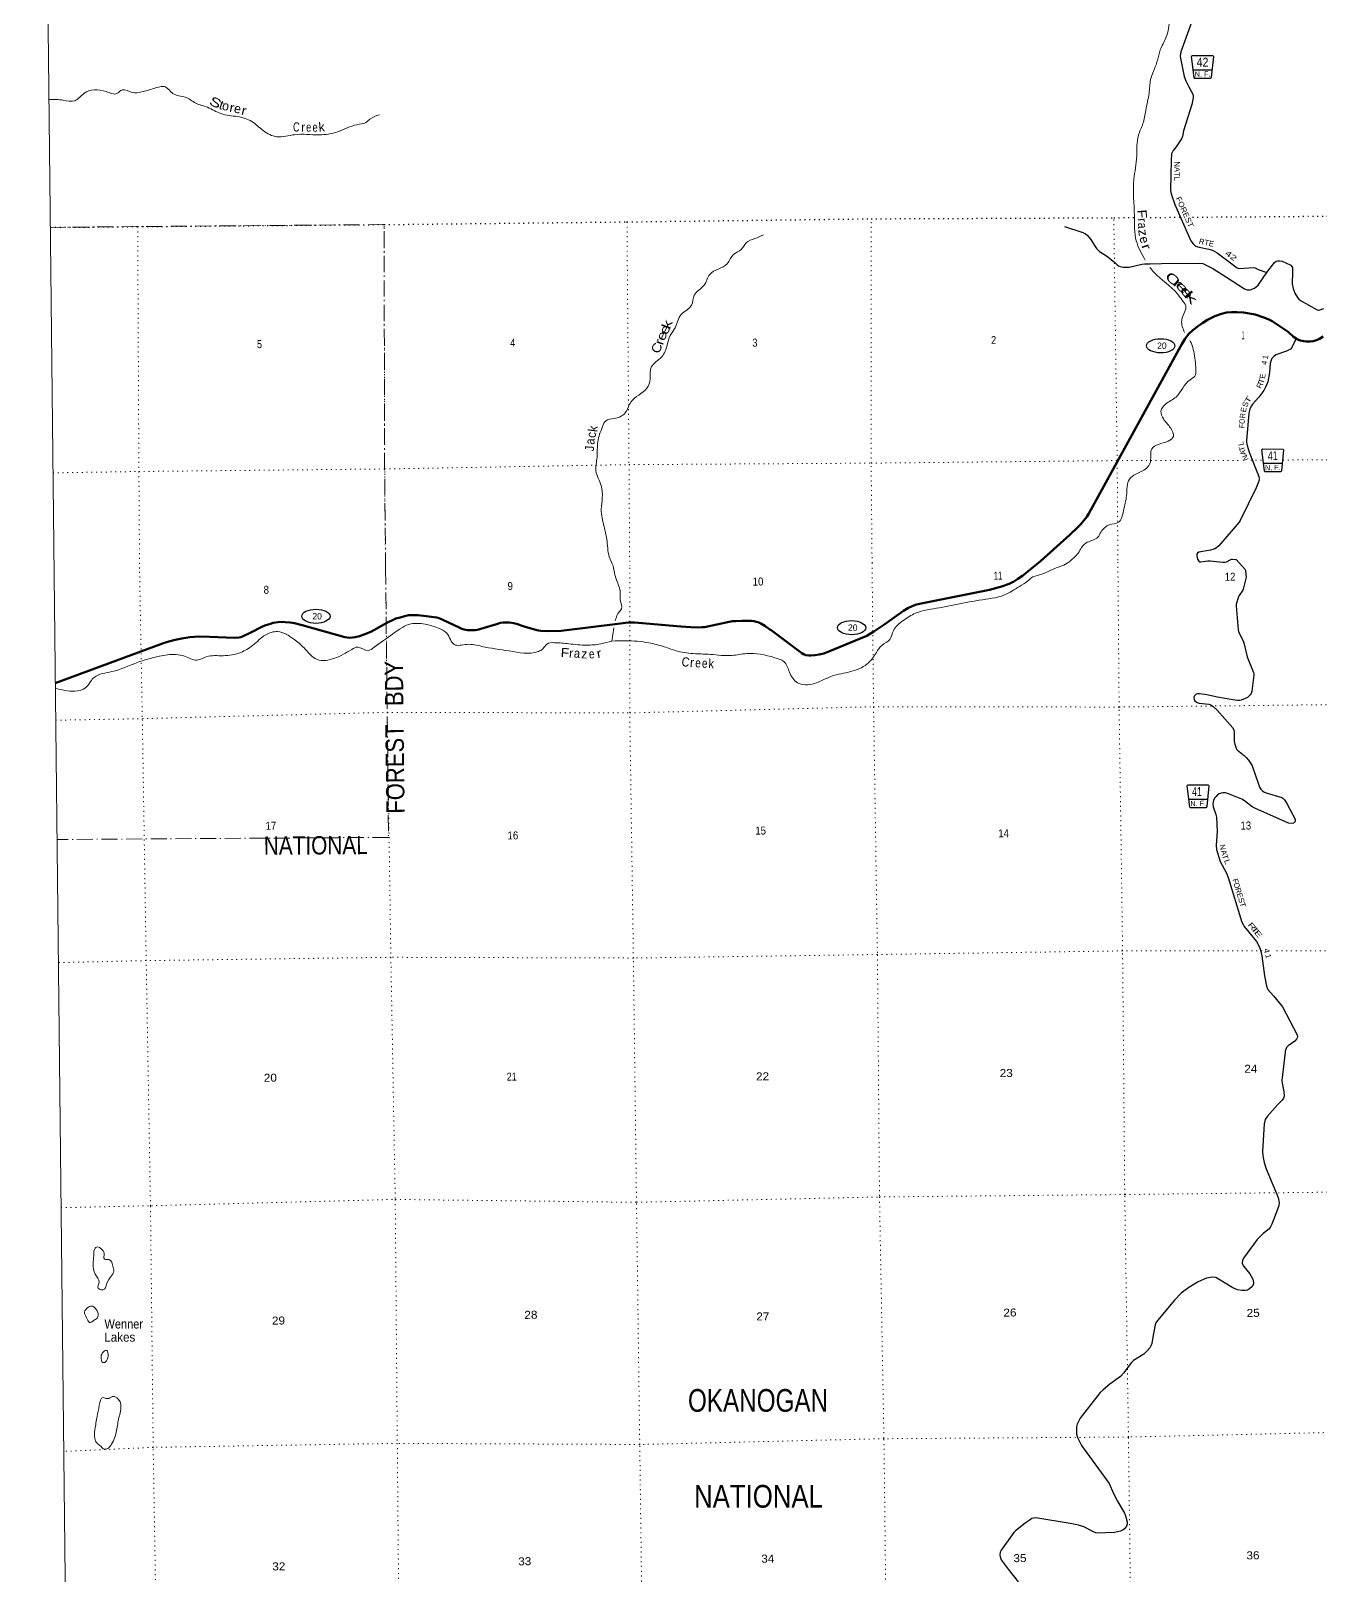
# Model space of a CAD drawing. Header units: feet. Extents: x 244583 to 493183, y 184934 to 372822.
# Drawn here: x 244583 to 272783, y 300871 to 334633 of the extents above; entities that cross this region are included whole.
import ezdxf
from ezdxf.enums import TextEntityAlignment as Align

# ---------------------------------------------------------------- set-up
doc = ezdxf.new("R2010")
doc.units = ezdxf.units.FT
doc.header["$LTSCALE"] = 70
doc.linetypes.add('DOT_DASHED', pattern=[7.7, 5, -1.2, 0.3, -1.2])
doc.linetypes.add('DOTTED', pattern=[1.5, 0.3, -1.2])
for name, color, linetype, lineweight in [('17', 7, 'Continuous', 25), ('23', 7, 'Continuous', 70), ('29', 7, 'Continuous', 25), ('30', 7, 'Continuous', 25), ('39', 7, 'Continuous', 13), ('4', 7, 'Continuous', 13), ('44', 7, 'DOT_DASHED', 13), ('6', 7, 'DOTTED', 25), ('7', 7, 'DOTTED', 13)]:
    doc.layers.add(name, color=color, linetype=linetype, lineweight=lineweight)
doc.layers.add('41', color=7, linetype='Continuous')

msp = doc.modelspace()

# ---------------------------------------------------------------- linework, layer by layer
at = {"layer": '17'}
for centre in [(269295.37, 327747.69), (250818.86, 321834.02), (262534.05, 321584.95)]:
    msp.add_ellipse(centre, major_axis=(309.24, -1), ratio=0.500121, dxfattribs=at)
at = {"layer": '23'}
for points in [[(272261.86, 327905.94), (272202.82, 327946.55), (272080.25, 328051.94), (271799.33, 328244.62), (271735.89, 328283.62), (271648.88, 328331.23), (271555.11, 328369.37), (271362.36, 328430.06), (271105.29, 328475.06), (270961.58, 328484.85), (270846.71, 328481.67), (270732.83, 328474.55), (270625.67, 328445.68), (270477.28, 328392.06), (270322.71, 328315.76), (270215.55, 328249.77), (270120.75, 328187.91), (269997.09, 328093.05), (269906.41, 328002.31), (269823.98, 327895.08), (269755.36, 327786.23), (269692.3, 327668.23), (267724.56, 324082.64), (267676.55, 324010.03), (267615.53, 323929.68), (267546.72, 323847.12), (267486.19, 323784.52), (267306.68, 323616.47), (266666.25, 323042.67)], [(272846.25, 327953.86), (272770.86, 327903.72), (272704.05, 327869.31), (272634.26, 327849.36), (272561.85, 327838.38), (272483.54, 327840.44), (272429.95, 327846.62), (272355.76, 327863.12), (272312.48, 327879.62), (272267.15, 327902.3), (272261.86, 327905.94)], [(260181.63, 321735.49), (260343.19, 321731.96), (260398.9, 321728.79), (260451.34, 321715.67), (260503.79, 321696.93), (260549.51, 321676.84), (260640.53, 321623.83), (260747.3, 321548.86), (260774.61, 321528.92), (261444.24, 321026.53), (261486.26, 321004.39), (261536.83, 320987.52), (261600.52, 320980.02), (261646.48, 320977.44), (261733.51, 320981.9), (261824.03, 320996.87), (261924.57, 321023.13), (262033.6, 321060.97), (262871.28, 321406.25), (263024.13, 321498.23), (263265.35, 321661.55), (263673.31, 321953.31), (263764, 322010.89), (263872.5, 322059.76), (263955.06, 322089.61), (264090.14, 322123.91), (265548.07, 322412.94), (265842.32, 322495.81), (265915.31, 322521.64), (265982.74, 322546), (266040.81, 322570.37), (266096.04, 322600.63), (266170.99, 322650.02), (266270.91, 322721.05), (266666.25, 323042.67)], [(245116.03, 320368.99), (247464.36, 321239.58), (247604.35, 321285.46), (247738.44, 321318.27), (247881.58, 321349.19), (248059.52, 321377.3), (248160.67, 321386.68), (248260.92, 321390.63), (248487.11, 321384.13), (249040.5, 321361.75), (249131.89, 321368.87), (249174.98, 321378.24), (249213.95, 321391.25), (249397.09, 321481.43), (249632.55, 321600.26), (249701.33, 321629.4), (249774.38, 321657.51), (249824.02, 321671.57), (249885.83, 321688.44), (249995.41, 321706.24), (250059.1, 321709.99), (250144.69, 321708.9), (250249.22, 321701.56), (250301.67, 321694.06), (250352.84, 321682.08), (250514.66, 321638.77), (251447.2, 321378.63), (251498.62, 321371.7), (251556.69, 321366.07), (251614.75, 321369.82), (251675.36, 321378.21), (251770.23, 321399.81), (251888.23, 321441.04), (252015.61, 321495.4), (252084.24, 321530.58), (252365.87, 321690.14), (252507.31, 321758.74), (252567.25, 321783.1), (252657.85, 321809.36), (252784.54, 321844.95), (252851.97, 321858.07), (252932.11, 321861.79), (253046.79, 321856.21), (253233.12, 321837.64), (253460.75, 321805.6), (253512.06, 321793.13), (253597.49, 321758.75), (253949.55, 321586.09), (254008.65, 321559.14), (254059.22, 321544.14), (254132.27, 321531.02), (254197.83, 321527.28), (254302.73, 321532.9), (254379.53, 321547.89), (254428.25, 321561.17), (254764.77, 321664.54), (254856.25, 321687.54), (254914.32, 321698.78), (254970.48, 321700.33), (255051.06, 321698.78), (255138.17, 321685.34), (255204.66, 321668.79), (255372.89, 321610.22), (255647.66, 321531.04), (255688.87, 321521.67), (255739.44, 321514.17), (255882.36, 321510.76), (256179.12, 321518.9), (257480.41, 321679.55), (257645.86, 321696.87), (257720.29, 321700.68), (257785.85, 321700.68), (257876.07, 321692.43), (258801.39, 321608.01), (259019.54, 321595.4), (259180.41, 321589.15), (259257.21, 321592.9), (259318.35, 321599.51), (259858.72, 321714.42), (259932.48, 321725.04), (259994.3, 321730.67), (260133.17, 321736.55), (260181.63, 321735.49)]]:
    msp.add_lwpolyline(points, dxfattribs=at)
at = {"layer": '29'}
msp.add_line((268433.81, 302348.96), (268506.88, 302224.91), dxfattribs=at)
for points in [[(270153.33, 335323.76), (269732.79, 334176.4), (269723.06, 334076.67), (269733.81, 334003.06), (269811.31, 333635.12), (269845.06, 333538.14), (269907.9, 333412.71), (269995.62, 333251.6), (270004.63, 333214.6), (270004.63, 333172.55), (269973.31, 333025.27), (269795.41, 332450.38), (269773.5, 332325.19), (269754.1, 332269.94), (269633.86, 332095.61), (269571.78, 332014), (269544.98, 331976.49), (269533.96, 331942.52), (269523.53, 331816.71), (269512.95, 331141.42), (269524.55, 331066.84), (269603.34, 330838.99), (269956.95, 330039.41), (270004.65, 329974.46), (270025.66, 329953.44), (270059.28, 329928.21), (270135.24, 329900.71), (270346.11, 329863.6), (270429.1, 329839.9), (270531.49, 329781.52), (270967.76, 329455.7), (271013.25, 329438.29), (271113.51, 329443.19), (271325.49, 329458.52), (271362.05, 329450.91), (271427.32, 329414.68), (271615.88, 329350.74)], [(267192.29, 330353.85), (267590.74, 330224.64), (267649.17, 330192.11), (267684.88, 330163.72), (267765.2, 330073.74), (267844.31, 329942.66), (267895.01, 329873.55), (267957.84, 329808.4), (268113.16, 329711.46), (268285.32, 329576.64), (268344.68, 329520.31), (268376.21, 329495.08), (268410.3, 329480.96), (268474.95, 329469.85), (268542.19, 329465.64), (268608.59, 329469.75), (268884.71, 329532.93), (268941.43, 329537.13), (269064.19, 329539.51), (269316.75, 329545.78), (270145.47, 329555.01), (270214.27, 329543.85), (270275.75, 329517.17), (270434.49, 329434.41), (270736.88, 329250.4), (271131.57, 328990.07), (271183.49, 328970.48), (271217.12, 328968.38), (271255.17, 328972.98), (271347.39, 329008.33), (271429.22, 329076.07), (271615.88, 329350.74)], [(271615.88, 329350.74), (271788.46, 329568.78), (271822.28, 329599.17), (271855.9, 329607.58), (271897.93, 329607.58), (271949.68, 329596.97), (272139.17, 329510.96), (272175.29, 329460.4), (272182.27, 329358.82), (272172.58, 329104.59), (272192.1, 328997.82), (272232.79, 328898.45), (272288.76, 328800.17), (272313.98, 328768.63), (272356, 328734.99), (272720.27, 328533.58), (272751.04, 328528.93), (272776.25, 328533.14), (272865.25, 328565.4)], [(272261.86, 327905.94), (272166.65, 327713.51), (272135.96, 327672.82), (272050.84, 327632.02), (271813.77, 327549.54), (271768.68, 327514.7), (271730.24, 327467.69), (271708.89, 327433.5), (271693.74, 327363.12), (271672.99, 327163.04), (271639.5, 326960.42), (271627.74, 326920.68), (271591.66, 326844.54), (271555.14, 326773.24), (271439.9, 326623.06), (271305.39, 326471.55), (271279.45, 326435.64), (271247.65, 326367.25), (271223.76, 326268.96), (271175.48, 325679.14), (271175.1, 325631.54), (271187.86, 325568.09), (271232.54, 325422.53), (271444.06, 324887.53), (271452.64, 324843.73), (271444.1, 324788.17), (271383.68, 324642.11), (271034.1, 323927.05), (271010.74, 323893.05), (270567.09, 323372.04), (270519.48, 323334.09), (270483.17, 323311.65), (270438.33, 323291.35), (270382.76, 323278.77), (270126.8, 323236.14), (270103.08, 323216.57), (270085.99, 323192), (270083.76, 323154.44), (270103.13, 323084.09)], [(270103.13, 323084.09), (270128.09, 323042.14), (270151.21, 323025.32), (270171.81, 323023.16), (270324.55, 323047.7), (270376.07, 323048.45), (270579.9, 323024.17), (270651.38, 323016.91), (270679.74, 323016.38), (270701.81, 323019.01), (270733.34, 323027.42), (270826.6, 323078.85), (270843.66, 323083.68), (270866.78, 323082.63), (270932.98, 323077.37), (270945.59, 323073.16), (270954.31, 323066.08), (271143.13, 322859.72), (271151.54, 322844.47), (271154.23, 322826.65), (271162.05, 322693.06), (271159.79, 322659.66), (271103.2, 322425.46), (271093.58, 322403.01), (271013.89, 322287.72), (271006.53, 322274.05), (270999.35, 322260.03), (270948.73, 322097.93), (270945.58, 322081.1), (270945.39, 322060.32), (270990.76, 321538.03), (271000.34, 321502.51), (271107.4, 321274.11), (271124.21, 321225.74), (271186.5, 320948.19), (271328.06, 320606.43), (271334.37, 320579.09), (271335.16, 320549.46), (271292.33, 320195.3), (271273.91, 320143.92), (271254.51, 320117.5), (271220.88, 320085.95), (271191.46, 320060.72), (271146.18, 320035.8), (271056.96, 320003.94), (271019.13, 319995.53), (270975.83, 319994.4), (270874.53, 320011.08)], [(270874.53, 320011.08), (270537.01, 320066.65), (270305.06, 320115.34), (270144.88, 320140.63), (270100.75, 320140.63), (270070.21, 320129.66), (270035.6, 320098.57), (270022.99, 320067.03), (270027.76, 320009), (270041.91, 319985.01), (270071.33, 319961.88), (270092.35, 319947.16), (270139.39, 319933.09), (270350.23, 319911.72), (270390.77, 319896.69), (270441.2, 319865.14), (270532.47, 319778.34), (270865.72, 319405.66), (270892.23, 319350.18), (270903.54, 319300.51), (270904.37, 319106.9), (270914.05, 319037.64), (270928.76, 318997.69), (270953.98, 318932.5), (270975.71, 318906.4), (271123.11, 318787.67), (271168.34, 318744.29), (271216.67, 318689.61), (271252.4, 318637.04), (271294.25, 318563.15), (271432.51, 318165.53)], [(271432.51, 318165.53), (271455.14, 318100.46), (271483.57, 318055.57), (271517.19, 318024.03), (271552.92, 317998.79), (271602.74, 317975.69), (271943.64, 317871.13), (271969.03, 317854.75), (272000.55, 317819), (272061.52, 317728.99), (272234.26, 317395.74), (272238.02, 317364.76), (272233.82, 317347.94), (272225.41, 317333.22), (272200.69, 317311.73), (272153.96, 317301.68), (272093.55, 317313.27), (271355.37, 317636.04), (271295.76, 317668.64), (271128.4, 317800.07), (271070.08, 317832.44), (270741.72, 317968.31), (270703.89, 317975.67), (270665.23, 317976.63), (270615.62, 317969.36), (270577.8, 317955.69), (270539.96, 317929.4), (270506.23, 317897.42), (270476.92, 317862.11), (270451.7, 317816.9), (270439.16, 317727.37), (270443.3, 317665.49), (270505.32, 317500.46), (270518.95, 317445.73), (270533.86, 317128.92), (270506.34, 316829.57), (270516.73, 316733.3), (270598.21, 316470.77), (270737.51, 316217.63), (270773.51, 316121.5), (271073.75, 315147.24), (271096.88, 315095.76), (271120.21, 315054.11), (271225.45, 314927.56), (271391.95, 314720.98), (271456.23, 314600.48), (271481.45, 314533.19), (271511.29, 314413.7), (271568.41, 313972.84), (271607.55, 313744.59), (271636.9, 313675.51), (271760.64, 313539.66), (271956.58, 313298.05), (272282.09, 312685.11), (272288.46, 312648.97), (272284.25, 312615.32), (272267.44, 312585.88), (272228.07, 312547.85), (272081.99, 312445.01), (272044.68, 312405.03), (272021.18, 312329.63), (272018.47, 312301.27)], [(272018.47, 312301.27), (271943.8, 311687.93), (271953.78, 311623.63), (271992.16, 311441.89), (271994.23, 311343.05), (271981.62, 311296.78), (271956.02, 311253), (271852.31, 311151.94), (271628.26, 310902.77), (271582.33, 310829.93), (271561.05, 310736.75), (271519.28, 310133.86), (271529.7, 310040.32), (271561.31, 309894.13), (271605.87, 309755.4), (271867.15, 309129.69), (271884.96, 309008.79), (271880.75, 308954.12), (271861.14, 308885.65), (271729.44, 308544.04), (271691.61, 308472.54), (271661.95, 308436.04), (271535.77, 308342.09), (271404.81, 308209.66), (271103.27, 307800.09), (271082.16, 307747.03), (271077.96, 307692.35), (271086.36, 307671.32), (271115.49, 307615.24), (271241.84, 307461.37), (271309.13, 307339.06), (271326.97, 307271.52), (271325.94, 307229.71), (271296.52, 307183.45), (271236.76, 307128.71), (271195.65, 307103.53), (271153.61, 307090.92), (271070.31, 307091.5), (270972.88, 307111.95), (270874.2, 307155.8), (270502.13, 307381.12), (270430.02, 307389.01), (270296.18, 307360.09), (270118.29, 307285.25), (269913.7, 307162.42), (269742.72, 307035.77), (269594.21, 306884.47), (269228.59, 306441.12), (269190.77, 306386.44), (269175.9, 306341.04), (269130.81, 306117.52), (269102.5, 305936.41), (269081.49, 305885.94), (269061.18, 305842.6), (269001.63, 305772.39), (268924.5, 305699.85), (268703.2, 305559.99), (268659.77, 305519.49), (268562.85, 305396.55), (268493.05, 305290.82), (268415.41, 305213.06), (268184.64, 305044.2), (268034.91, 304924.91), (267974.52, 304862.11), (267534.42, 304305.68), (267471.69, 304169.96), (267454.88, 304111.07), (267450.8, 304026.14), (267454.88, 303951.25), (267475.93, 303878.1), (267566.5, 303706.61), (268165.98, 302875.48), (268262.26, 302653.87), (268350.54, 302490.34), (268433.81, 302348.96)], [(268506.88, 302224.91), (268528.77, 302166.92), (268543.48, 302115.4), (268559.52, 302039.74), (268560.3, 301981.87), (268547.69, 301942.96), (268506.1, 301884.37), (268472.03, 301857.79), (268417.39, 301833.61), (268286.44, 301806.65), (267908.81, 301791.55), (267877.29, 301796.81), (267823.4, 301817.43), (267613.65, 301927.5), (267496.91, 301962.94), (267318.28, 301999.72), (266563.83, 302124.87), (266514.22, 302119.09), (266479.77, 302112.25), (266420.79, 302068.78)], [(266420.79, 302068.78), (266332.66, 302007.1), (266122.5, 301843.08), (266080.33, 301800.67), (265808.18, 301418.52), (265786.25, 301369.91), (265777.85, 301315.24), (265782.05, 301268.97), (265809.1, 301209.02), (265961.54, 300999.83), (266176.72, 300726.79)]]:
    msp.add_lwpolyline(points, dxfattribs=at)
at = {"layer": '30'}
for p, q in [((270012.03, 333783.62), (270417.1, 333783.62)), ((271548.19, 325180.16), (271953.26, 325180.16)), ((269916.41, 317835.81), (270321.48, 317835.81))]:
    msp.add_line(p, q, dxfattribs=at)
for points in [[(270057.88, 333593.07), (270038.9, 333595.18), (270027.66, 333614.87), (269972.13, 334075.53), (269977.75, 334086.78), (269991.81, 334095.22), (270433.21, 334093.81), (270440.24, 334089.59), (270447.27, 334074.12), (270400.17, 333620.5), (270391.03, 333601.51), (270380.5, 333592.36)], [(271594.04, 324989.61), (271575.06, 324991.72), (271563.82, 325011.41), (271508.29, 325472.07), (271513.91, 325483.32), (271527.97, 325491.76), (271969.37, 325490.35), (271976.4, 325486.13), (271983.43, 325470.66), (271936.33, 325017.04), (271927.19, 324998.05), (271916.66, 324988.9)], [(269962.26, 317645.26), (269943.28, 317647.37), (269932.04, 317667.06), (269876.51, 318127.72), (269882.13, 318138.97), (269896.19, 318147.41), (270337.59, 318146), (270344.62, 318141.78), (270351.65, 318126.31), (270304.55, 317672.69), (270295.41, 317653.7), (270284.88, 317644.55)]]:
    msp.add_lwpolyline(points, close=True, dxfattribs=at)
at = {"layer": '39'}
msp.add_line((257290.6, 321291.17), (257331.28, 321579.87), dxfattribs=at)
for points in [[(269664.69, 335093.66), (269568.54, 335020), (269469.1, 334687.95), (269410.75, 334479.45), (269286.34, 334215.77), (269224.19, 333985.03), (269133.91, 333739.86), (269075.17, 333567.69), (269041.98, 333272.66), (268967.27, 332894.45), (268907.76, 332605.2), (268807.52, 332347.82), (268771.99, 331893.32), (268710.75, 331388.09), (268719.33, 330586.88), (268761.49, 330044.38), (268955.34, 329623.39)], [(244972.83, 333129.17), (245292.03, 333118.37), (245542.6, 333104.83), (245744.86, 333264.37), (246231.12, 333305.76), (246465.84, 333263.79), (246582.13, 333341.7), (246800.87, 333283.43), (247004.69, 333297.66), (247276.49, 333375.17), (247522.52, 333408), (247687.64, 333264.4), (247965.21, 333180.5), (248190.74, 333053.67), (248446.18, 332961.46), (248740.5, 332823.24), (249104.7, 332758.4), (249416.86, 332650.64), (249665.38, 332451.39), (249965.68, 332319.28), (250350.93, 332363.66), (250884.14, 332359.12), (251299.42, 332428.03), (251713.8, 332581.7), (251913.19, 332632.21), (251997.27, 332701.71), (252206.26, 332798.75)], [(260605.26, 330175.47), (260418.33, 330092.79), (260227.47, 329999.98), (260122, 329853.56), (259957.52, 329748.91), (259812.31, 329541.52), (259433.11, 329309.5), (259308.44, 329070.04), (259094.64, 328855.88), (259034.4, 328635.25), (258808.38, 328431.06), (258674.14, 328143.06), (258568.91, 327974.44), (258500.46, 327765.83), (258382.04, 327508.27), (258154.26, 327279.84), (258128.71, 327025.26), (258054.18, 326818.61), (257706, 326518.28), (257579.32, 326278.8), (257336.28, 326155.16), (257161.07, 326108.94), (257087.72, 325981.02), (256982.2, 325650.92), (256967.68, 325309.67), (256942.56, 325014.72), (257057.1, 324690.96), (257082.14, 324426.81), (257058.59, 324174.27), (257121.23, 323793.45), (257178.67, 323521.56), (257235.36, 323130.59), (257318.61, 322934.22)], [(269061.41, 329463.23), (269150.59, 329352.09), (269658.41, 328889.11), (269760.86, 328750.91), (269843.02, 328622.59), (269761.25, 328337.15), (269804.51, 328069.15), (269819.48, 328036.82)], [(269932.47, 327866.86), (269966.95, 327798.36), (270017.27, 327625.3), (270063.94, 327228.17), (270039.22, 327084.61), (269939.07, 327006.87), (269632.12, 326628.26), (269397.55, 326468.38), (269302.2, 326320.05), (269356.52, 326151.07), (269510.1, 325952.85), (269572.71, 325763.77), (269458.67, 325663.69), (269103, 325496.5), (269058, 325173.09), (268926.24, 325030.43), (268613.3, 324833.41), (268548.47, 324475.48), (268481.38, 324139.74), (268370.98, 323888.31), (268173.65, 323833.78), (267993.51, 323682.54), (267918.07, 323560.65), (267691.04, 323451.32), (267567.01, 323341.04), (267489.59, 323215.09), (267407.77, 323123.41), (267327.35, 323051.32)], [(257290.6, 321291.17), (257589.33, 321299.41), (258100.87, 321252.08), (258433.2, 321169.91), (258729.41, 321071.08), (259121.92, 321016.01), (259447.24, 321000.39), (259916.04, 320976.69), (260238.51, 321019.6), (260853.65, 320929.29), (261079.34, 320819.37), (261187.78, 320576.53), (261386.65, 320365.26), (261766.07, 320378.67), (261898.54, 320435.06), (262147.45, 320539.54), (262572.11, 320638.41), (262904.75, 320818.79), (263077.27, 321041.35), (263196.2, 321198.53), (263372.02, 321330.25), (263448.12, 321517.12), (263663.04, 321740.27), (263933.35, 321901.6), (264460.69, 322022.11), (265328.66, 322185.78), (265876.27, 322300.52), (266204.82, 322484.88), (266392.84, 322610.72), (266458.63, 322670.21), (266647.49, 322737.49), (267010.78, 322892.05), (267175.53, 322950.91), (267327.35, 323051.32)], [(257364.86, 321735.7), (257401.81, 321850.13), (257433.23, 321913.18), (257500.7, 321996.93), (257473.75, 322188.41), (257475.44, 322354.04), (257392.79, 322629.55), (257318.61, 322934.22)], [(245115.71, 320263.18), (245323.65, 320214.08), (245548.03, 320197.04), (245785.19, 320275.1), (245890.33, 320407.85), (245967.81, 320497.8), (246357.75, 320624.45), (246910.21, 320824.08), (247219.82, 320919.31), (247572.18, 320990.91), (247944.16, 320959.79), (248217.94, 320876.8), (248420.87, 320948.32), (248788.04, 320971.66), (249176.7, 321045.79), (249433.05, 321194.8), (249720.51, 321429.08), (249977.97, 321499.34), (250333.65, 321336.72), (250558.52, 321141.97), (250842.75, 320891.5), (251228.06, 320917.12), (251602.93, 321110.21), (251731.44, 321160.48), (251958.7, 321082.9), (252090.94, 321155.44), (252490.76, 321439.76), (252851.18, 321654.86), (253210.53, 321659.92), (253498.47, 321575.11), (253679.75, 321464.56), (253844.8, 321216.46), (254117.35, 321220.29), (254447.11, 321176.46), (255044.21, 321075.8), (255684.47, 321064.61), (255784.61, 321122.57), (255867.97, 321224.72), (256035.11, 321257.36), (256352.47, 321233.55), (256740.6, 321202.66), (257047.12, 321231.2), (257290.6, 321291.17)], [(246098.9, 307118.11), (246056.13, 307143.76), (246074.54, 307269.23), (245991.16, 307453.86), (245945.56, 307679.41), (245957.26, 307851.23), (245973.51, 307986.77), (246019.17, 308041.94), (246145.19, 307983.13), (246187.03, 307880.72), (246180.07, 307801.86), (246233.02, 307770.29), (246289.55, 307771.09), (246384.88, 307598.75), (246390.49, 307487.75), (246317.28, 307381.7), (246219.26, 307174.33), (246181.76, 307113.22), (246098.9, 307118.11)], [(245977.09, 306451.97), (245866.8, 306397.91), (245802.78, 306497.98), (245754.6, 306620.5), (245841.89, 306730.78), (245936.51, 306750.29), (246012.21, 306680.67), (246052.52, 306543.91), (246017.18, 306472.72), (245977.09, 306451.97)], [(246133.48, 305533.25), (246123.46, 305670.44), (246186.71, 305766.25), (246224.79, 305786.98), (246234.16, 305552.84), (246184.15, 305519.83), (246133.48, 305533.25)], [(246117.3, 303683.12), (245998.49, 303802.62), (245984.87, 304050.83), (246031.25, 304340.28), (246080.31, 304583.31), (246162.69, 304754.12), (246257.95, 304729.2), (246366.34, 304775.16), (246533.57, 304658.35), (246540.5, 304454.48), (246481.81, 304178.99), (246421.33, 303887.33), (246346.79, 303732.79), (246263.31, 303638.72), (246184.75, 303625.5), (246117.3, 303683.12)]]:
    msp.add_spline(points, degree=3, dxfattribs=at)
at = {"layer": '4'}
msp.add_lwpolyline([(244583.23, 368785.28), (275154.65, 369142.74), (305725.57, 369542.24), (336295.9, 369983.81), (366865.59, 370467.41), (397437.89, 370993.07), (428002.83, 371560.78), (458570.27, 372170.54), (489136.84, 372822.34), (493183.04, 189004.41), (462363.63, 188347.22), (431543.33, 187732.43), (400722.22, 187160.02), (369900.35, 186630.01), (339077.78, 186142.4), (308254.57, 185697.19), (277430.77, 185294.38), (246606.45, 184933.96)], close=True, dxfattribs=at)
msp.add_lwpolyline([(244583.23, 368785.28), (275154.65, 369142.74), (305725.57, 369542.24), (336295.9, 369983.81), (366865.59, 370467.41), (397437.89, 370993.07), (428002.83, 371560.78), (458570.27, 372170.54), (489136.84, 372822.34), (493183.04, 189004.41), (462363.63, 188347.22), (431543.33, 187732.43), (400722.22, 187160.02), (369900.35, 186630.01), (339077.78, 186142.4), (308254.57, 185697.19), (277430.77, 185294.38), (246606.45, 184933.96)], close=True, dxfattribs=at)
at = {"layer": '44'}
for points in [[(252342.14, 322875.77), (252321.46, 325055.44), (252308.7, 330397.95), (246919.06, 330353.98), (245007.09, 330336.27)], [(252342.14, 322875.77), (252406.9, 317001.38), (245153.63, 316952.52)]]:
    msp.add_lwpolyline(points, dxfattribs=at)
at = {"layer": '6'}
msp.add_line((269068.2, 330553.8), (269761.29, 330558.93), dxfattribs=at)
for points in [[(245006.33, 330337.39), (246919.06, 330353.98), (252308.7, 330397.95), (257621.43, 330457.27), (262960.32, 330524.94), (268269.4, 330547.89), (268738.92, 330551.36)], [(269990.8, 330560.62), (273634.84, 330587.57), (275631.77, 330605.24)]]:
    msp.add_lwpolyline(points, dxfattribs=at)
at = {"layer": '7'}
msp.add_line((271266.58, 325244.65), (271523.81, 325246.46), dxfattribs=at)
for points in [[(262982.41, 322998.86), (262962.98, 325182.33), (262960.32, 330524.94)], [(268358.76, 323063), (268344.41, 325238.32), (268269.4, 330547.89)], [(246919.06, 330353.98), (246946.09, 324999.51), (246961.31, 322815.46)], [(252340.86, 322875.76), (252321.46, 325055.44), (252308.7, 330397.95)], [(257621.43, 330457.27), (257666.13, 325149.41), (257681.47, 322936.9)], [(245065.4, 324970.27), (246946.09, 324999.51), (252321.46, 325055.44), (257666.13, 325149.41), (262962.98, 325182.33), (268344.41, 325238.32), (271053.31, 325243.16)], [(271971.12, 325249.6), (273693.87, 325261.7), (275697.98, 325256.64)], [(247661.07, 276845.72), (247633.83, 277038.32), (247618.66, 282381.84), (247420.21, 287692.48), (247383.22, 293009.43), (247347.89, 298350.64), (247258.43, 303664.83), (247199.74, 308945.13), (247105.59, 314305.7), (247019.91, 319638.13), (246961.31, 322815.46)], [(252342.14, 322875.77), (252376.66, 319734.01), (252457.57, 314378.95), (252552.8, 309085.04), (252598.11, 303752.04), (252645.86, 298388.79), (252691.05, 293063.88), (252822.53, 287776.53), (252940.54, 282442.54), (252982.01, 277095.36), (253006.78, 276905.68)], [(258325.81, 276966.61), (258313.43, 277194.58), (258258.61, 282487.04), (258095.93, 287838.58), (258026.65, 293153.06), (257970.1, 298425.3), (257901, 303727.66), (257829.99, 309021.92), (257762.37, 314362.68), (257682.37, 319721.43), (257681.47, 322936.9)], [(262982.41, 322998.86), (263015.36, 319852.98), (263100.25, 314433.71), (263145.01, 309139.08), (263242.32, 303841.15), (263305.22, 298548.8), (263361.43, 293300.79), (263465.88, 287926.22), (263600.42, 282566.21), (263639.72, 277229.09), (263644.43, 277028.82)], [(268975.46, 277092.44), (268984.23, 277259.82), (268914.62, 282598.53), (268826.12, 287987.46), (268680.39, 293282.69), (268658.92, 298500.9), (268590.61, 303890.12), (268509.4, 309192.31), (268462.16, 314519.21), (268386.61, 319849.76), (268358.76, 323063)], [(245124.91, 319561.87), (247022.53, 319595.75), (252376.66, 319734.01), (257682.37, 319721.43), (263013.29, 319856.99), (268386.61, 319849.76), (273680.22, 319910.07), (275763.4, 319973.11)], [(271511.76, 314520.52), (268462.16, 314519.21), (263100.17, 314439.77), (257762.37, 314362.68), (252457.57, 314378.95), (247105.59, 314305.7), (245183.25, 314261.64)], [(275830.06, 314588.98), (273780.8, 314521.5), (273321.82, 314521.3), (271756.62, 314520.63)], [(245242.18, 308904.83), (247221.92, 308947.46), (252552.8, 309085.04), (257829.99, 309021.92), (263145.01, 309139.08), (268509.4, 309192.31), (273853.49, 309253.33), (275895.48, 309305.15)], [(275960.96, 304015.48), (273913.68, 304009.41), (268590.61, 303890.12), (263244.17, 303853.3), (257901, 303727.66), (252598.11, 303752.04), (247258.43, 303664.83), (245300.83, 303575.47)]]:
    msp.add_lwpolyline(points, dxfattribs=at)

# ---------------------------------------------------------------- texts
at = {"layer": '17'}
for p in [(269321.42, 327679.38), (250844.91, 321765.71), (262560.1, 321516.64)]:
    msp.add_text('20', height=140, dxfattribs=at).set_placement(p, align=Align.CENTER)
at = {"layer": '30'}
for s, height, rotation, width, p in [('42', 194, 0.63, 0.9, (270211.86, 333851.24)), ('N. F.', 114.1, 0.63, 0.95, (270211.61, 333632.36)), ('FOREST', 120, 293.857, 1.1, (269767.55, 330648.37)), ('42', 120, 323.246, 1.5, (270797.97, 329669.88)), ('4', 120, 84.079, 0.9, (271625.14, 327371.22)), ('R', 120, 62.878, 1.15, (271515.81, 326858.38)), ('T', 120, 70.645, 1.25, (271556.3, 326959.17)), ('E', 120, 79.424, 0.9, (271583.32, 327076.67)), ('S', 120, 71.063, 1.1, (271204.67, 326447.58)), ('T', 120, 59.433, 1.55, (271261.17, 326539.28)), ('O', 120, 85.32, 0.7, (271135.83, 326091.5)), ('R', 120, 85.32, 0.75, (271147.43, 326215.79)), ('E', 120, 79.339, 0.9, (271166.54, 326340.12)), ('F', 120, 85.32, 0.8, (271130.78, 325991.05)), ('T', 120, 107.064, 1.2, (271131.44, 325515.52)), ('A', 120, 107.064, 1.1, (271157.71, 325427.79)), ('N', 120, 111.572, 1.05, (271198.33, 325318.68)), ('N. F.', 114.1, 0.63, 0.95, (271747.77, 325028.9)), ('41', 194, 0.63, 0.75, (271748.02, 325247.78)), ('41', 194, 0.63, 0.75, (270089.61, 317905.66)), ('N. F.', 114.1, 0.63, 0.95, (270115.99, 317684.55)), ('N', 120, 281.66, 0.85, (270590.73, 316774.42)), ('A', 120, 287.242, 1.1, (270623.98, 316650.41)), ('T', 120, 287.242, 1.2, (270648.21, 316556.36)), ('L', 120, 288.823, 1.2, (270696.68, 316444.89)), ('F', 120, 287.128, 1.1, (270877.76, 316028.72)), ('O', 120, 287.128, 0.95, (270904.87, 315932.92)), ('E', 120, 287.128, 1.05, (270972.67, 315712.93)), ('S', 120, 287.128, 1.05, (271004.69, 315609.04)), ('T', 120, 287.128, 1.2, (271034.86, 315512.19)), ('R', 120, 309.747, 1.5, (271247.96, 315018.02)), ('T', 120, 309.747, 1.85, (271311.8, 314937.03)), ('E', 120, 308.868, 1.6, (271384.14, 314851.39)), ('4', 120, 284.022, 1.1, (271560.03, 314507.43))]:
    msp.add_text(s, height=height, rotation=rotation, dxfattribs=dict(at, width=width)).set_placement(p, align=Align.CENTER)
for s, rotation, p in [('NATL', 269.102, (269591.85, 331567.64)), ('RTE', 348.019, (270285.81, 329945.03)), ('1', 81.852, (271646.18, 327491.37)), ('L', 101.361, (271106.59, 325622.92)), ('R', 287.128, (270939.12, 315821.79)), ('1', 284.022, (271591.72, 314388.98))]:
    msp.add_text(s, height=120, rotation=rotation, dxfattribs=at).set_placement(p, align=Align.CENTER)
at = {"layer": '41'}
for s, rotation, width, p in [('S', 334.251, 1.4, (248576.33, 332978.84)), ('t', 341.391, 1.05, (248719.45, 332922.47)), ('r', 349.287, 1.1, (248962.89, 332858.11)), ('r', 347.005, 1.15, (249224.45, 332796.19)), ('C', 358.964, 0.75, (250387.59, 332433.01)), ('e', 358.716, 0.75, (250657.09, 332429.93)), ('e', 1.406, 0.75, (250802.49, 332427.14)), ('F', 275.093, 1.2, (268792.38, 330619.44)), ('a', 272.274, 0.85, (268799.91, 330372.58)), ('z', 278.256, 1.15, (268812.23, 330208.06)), ('r', 289.779, 1.35, (268890.63, 329879.82)), ('C', 318.652, 1.65, (269490.14, 329134.93)), ('r', 320.752, 2, (269608.04, 329041.16)), ('e', 317.735, 1.95, (269702.23, 328953.86)), ('e', 312.67, 1.95, (269793.79, 328847.92)), ('k', 311.533, 2.15, (269879.81, 328740.54)), ('k', 69.265, 1.4, (258591.5, 328180.88)), ('e', 63.769, 1.35, (258538.56, 328060.04)), ('r', 72.326, 1.3, (258423.37, 327804.31)), ('e', 66.494, 1.3, (258472.55, 327926.3)), ('C', 66.967, 1.15, (258363.42, 327660.97)), ('c', 85.704, 0.95, (256940.72, 325793.01)), ('J', 88.005, 0.9, (256901.19, 325499.13)), ('a', 87.122, 0.9, (256913.05, 325651.06)), ('F', 355.641, 1.15, (256258.78, 320939.82)), ('a', 356.498, 0.9, (256523.48, 320927.18)), ('e', 4.41, 0.8, (256856.54, 320913.84)), ('r', 10.855, 1.1, (257028.6, 320928.43)), ('C', 351.427, 0.9, (258889.14, 320737.47)), ('e', 357.245, 0.8, (259171.55, 320717.03)), ('e', 357.257, 0.8, (259318.14, 320708.29)), ('k', 357.107, 0.9, (259460.09, 320699.36))]:
    msp.add_text(s, height=200, rotation=rotation, dxfattribs=dict(at, width=width)).set_placement(p, align=Align.CENTER)
for s, rotation, p in [('o', 347.337, (248824.04, 332896.07)), ('e', 348.698, (249086.4, 332834.84)), ('r', 358.964, (250538.73, 332430.28)), ('k', 4.82, (250951.08, 332434.04)), ('r', 275.274, (268796.54, 330486.16)), ('e', 283.031, (268845.95, 330043.16)), ('k', 83.221, (256975.73, 325922.02)), ('r', 355.401, (256393.14, 320929.21)), ('z', 358.498, (256685.87, 320912.89)), ('r', 355.336, (259036.13, 320725.43))]:
    msp.add_text(s, height=200, rotation=rotation, dxfattribs=at).set_placement(p, align=Align.CENTER)
for s, width, p in [('Wenner', 0.9, (246193.7, 306263.04)), ('Lakes', 0.95, (246188.9, 305974.84))]:
    msp.add_text(s, height=200, dxfattribs=dict(at, width=width)).set_placement(p)
at = {"layer": '44'}
for s, rotation, width, p in [('FOREST   BDY', 90.632, 0.9, (252758.22, 317520.05)), ('NATIONAL', 0.386, 0.85, (249679.39, 316619.25))]:
    msp.add_text(s, height=400, rotation=rotation, dxfattribs=dict(at, width=width)).set_placement(p)
for s, width, p in [('OKANOGAN', 0.8, (258955.84, 304442.98)), ('NATIONAL', 0.85, (259089.87, 302346.56))]:
    msp.add_text(s, height=495.8, dxfattribs=dict(at, width=width)).set_placement(p)
at = {"layer": '7'}
for s, width, p in [('5', 0.85, (249527.85, 327697.55)), ('4', 0.85, (255066.93, 327727.03)), ('3', 0.85, (260364.39, 327727.85)), ('2', 0.85, (265586.07, 327786.23)), ('1', 0.4, (271066.52, 327891.21))]:
    msp.add_text(s, height=175, dxfattribs=dict(at, width=width)).set_placement(p)
for s, width, p in [('11', 0.65, (265646.66, 322632.99)), ('12', 0.9, (270696.34, 322609.08)), ('8', 0.9, (249675.5, 322325.12)), ('9', 0.9, (255011.23, 322406.21)), ('10', 0.9, (260372.97, 322503.83)), ('17', 0.9, (249718.35, 317165.77)), ('16', 0.9, (255011.03, 316953.69)), ('15', 0.9, (260429.83, 317059.17)), ('14', 0.9, (265744.65, 317000.16)), ('13', 0.9, (271041.85, 317169.7)), ('24', 1.1, (271125.64, 311852.56)), ('20', 1.1, (249679.33, 311655.89)), ('21', 0.85, (254991.63, 311680.11)), ('22', 1.1, (260444.59, 311686.07)), ('23', 1.1, (265775.31, 311759.07)), ('28', 1.1, (255378.41, 306473.1)), ('27', 1.1, (260452.48, 306438)), ('26', 1.1, (265856.28, 306522.1)), ('25', 1.1, (271177.13, 306514.65)), ('29', 1.1, (249857.55, 306346.99)), ('32', 1.1, (249864.84, 300972.79)), ('33', 1.1, (255244.11, 301084.47)), ('34', 1.1, (260559.88, 301142.57)), ('35', 1.1, (266076.19, 301153.6)), ('36', 1.1, (271172.27, 301213.83))]:
    msp.add_text(s, height=175, rotation=1, dxfattribs=dict(at, width=width)).set_placement(p)

doc.saveas('drawing.dxf')
